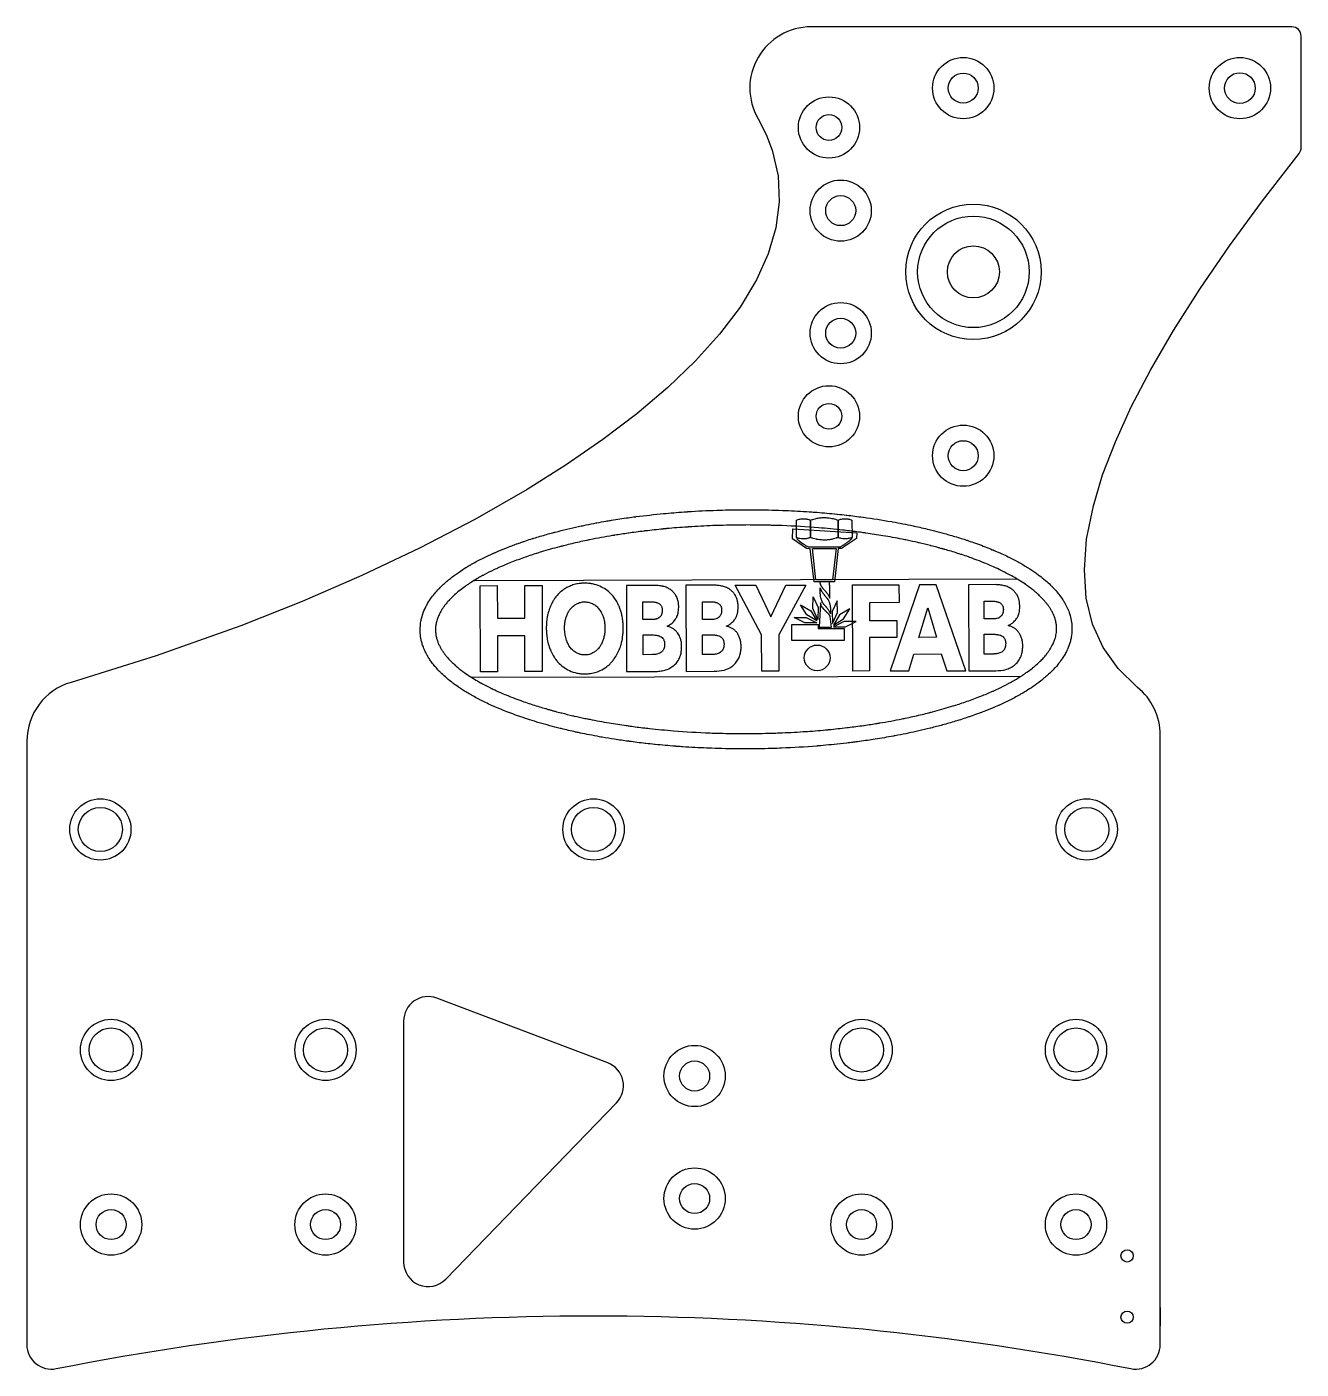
# Model space of a CAD drawing. Header units: millimetres. Extents: x 0 to 710, y 0 to 233.
# Drawn here: x 0 to 208, y 0 to 219.1 of the extents above; entities that cross this region are included whole.
import ezdxf

# ---------------------------------------------------------------- set-up
doc = ezdxf.new("R2010")
doc.units = ezdxf.units.MM

msp = doc.modelspace()

# ---------------------------------------------------------------- linework, layer by layer
for points in [[(208, 199.36), (208, 217.6, 0.414214), (206.5, 219.1), (128.01, 219.1, 0.578079), (119.36, 204.08), (120.68, 201.53), (121.67, 198.97), (122.63, 194.78), (122.82, 190.56), (122.27, 186.32), (121.02, 182.07), (119.11, 177.82), (116.42, 173.37), (113.08, 168.95), (109.13, 164.56), (104.61, 160.22), (99.56, 155.94), (94.02, 151.74), (88.04, 147.62), (81.66, 143.6), (73.12, 138.7), (64.1, 134), (54.67, 129.52), (44.92, 125.28), (34.92, 121.32), (21.12, 116.41), (7.23, 112.1, 0.334314), (0, 102.49), (0, 4, 0.472916), (4.78, 0.08, -0.098411), (180.22, 0.08, 0.472916), (185, 4), (185, 103.51, 0.22725), (181.26, 111.31), (178.11, 114.34), (175.67, 117.77), (173.93, 121.62), (172.92, 125.83), (172.61, 130.46), (172.99, 135.48), (174.08, 140.91), (175.6, 145.99), (177.67, 151.38), (180.27, 157.07), (183.4, 163.08), (187.14, 169.51), (191.44, 176.26), (196.3, 183.33), (201.71, 190.72), (207.67, 198.43, 0.169293)], [(117.43, 101.24), (117.14, 101.24), (116.85, 101.24), (116.56, 101.24), (116.27, 101.24), (115.98, 101.25), (115.7, 101.25, -0.007561), (111.21, 101.36), (110.96, 101.37, -0.006706), (107.06, 101.58, -0.00125), (106.21, 101.64, -0.008005), (106.19, 101.64, -0.008006), (106.16, 101.65, -0.008006), (106.14, 101.65, -0.008007), (106.11, 101.65, -0.008008), (106.08, 101.65, -0.008009), (106.06, 101.65, -0.008009), (106.03, 101.66, -0.00801), (106.01, 101.66, -0.008011), (105.98, 101.66, -0.008011), (105.96, 101.66, -0.008012), (105.93, 101.66, -0.008013), (105.91, 101.67, -0.008013), (105.88, 101.67, -0.008014), (105.85, 101.67, -0.008015), (105.83, 101.67, -0.005923), (102.58, 101.96, -0.008052), (102.56, 101.96, -0.008052), (102.54, 101.97, -0.008052), (102.52, 101.97, -0.008052), (102.49, 101.97, -0.008052), (102.47, 101.97, -0.008052), (102.45, 101.97, -0.002965), (101.04, 102.13, -0.008035), (101.02, 102.13, -0.008035), (101, 102.13, -0.008034), (100.98, 102.13, -0.008034), (100.96, 102.14, -0.008034), (100.94, 102.14, -0.008033), (100.92, 102.14, -0.005286), (98.29, 102.47, -0.007942), (98.27, 102.47, -0.007941), (98.26, 102.47, -0.00794), (98.24, 102.48, -0.00794), (98.22, 102.48, -0.007939), (98.2, 102.48, -0.007938), (98.18, 102.48, -0.004919), (95.91, 102.82, -0.004466), (93.92, 103.15), (93.71, 103.18), (93.49, 103.22, -0.00417), (91.82, 103.54, -0.003563), (90.35, 103.83), (90.03, 103.9), (89.88, 103.93), (89.73, 103.97), (89.58, 104, -0.006544), (87.22, 104.55), (87.11, 104.57, -0.012493), (87.09, 104.58, -0.012476), (87.06, 104.59, -0.010684), (83.65, 105.51), (83.43, 105.57), (83.24, 105.63, -0.005104), (81.75, 106.1, -0.005789), (80.28, 106.59), (80.11, 106.65), (79.95, 106.71, -0.005928), (78.67, 107.18), (78.52, 107.24), (78.37, 107.3, -0.005758), (77.2, 107.77), (77.06, 107.82), (76.92, 107.88), (76.79, 107.94), (76.65, 108), (76.52, 108.05), (76.39, 108.11, -0.0031), (75.87, 108.34), (75.75, 108.4), (75.62, 108.45, -0.006313), (74.64, 108.92), (74.53, 108.97, -0.003545), (74.07, 109.2), (73.96, 109.26), (73.86, 109.31, -0.006925), (73, 109.77, -0.014035), (71.44, 110.68, -0.014576), (70.11, 111.57), (69.97, 111.67), (69.83, 111.77, -0.002691), (69.55, 111.97, -0.01524), (68.53, 112.79, -0.015517), (67.68, 113.57, -0.008173), (67.32, 113.93), (67.28, 113.97, -0.017953), (67.27, 113.98, -0.016225), (66.64, 114.68, -0.016854), (66.63, 114.69, -0.016837), (66.62, 114.7, -0.015694), (66.11, 115.34, -0.0148), (65.7, 115.93, -0.014894), (65.37, 116.47, -0.012971), (65.11, 116.95, -0.026239), (64.73, 117.83, -0.021403), (64.5, 118.52, -0.034053), (64.28, 119.58, -0.034635), (64.2, 120.66, -0.04642), (64.33, 122.1), (64.35, 122.19, -0.020246), (64.5, 122.84, -0.036737), (64.95, 124.05), (64.98, 124.12, -0.015336), (65.25, 124.66), (65.28, 124.72, -0.026193), (65.89, 125.71, -0.021022), (66.54, 126.57), (66.56, 126.59), (66.58, 126.62, -0.017268), (67.25, 127.37), (67.34, 127.45, -0.013474), (68.01, 128.11, -0.011804), (68.66, 128.69, -0.00929), (69.3, 129.2, -0.015875), (70.55, 130.11, -0.011633), (71.68, 130.84), (71.81, 130.92), (71.93, 131), (71.99, 131.03), (72.05, 131.07), (72.11, 131.1), (72.17, 131.14), (72.23, 131.17), (72.29, 131.21), (72.35, 131.24), (72.47, 131.31), (72.58, 131.38), (72.7, 131.44), (72.81, 131.51), (72.92, 131.57, -0.013029), (74.69, 132.49, -0.008514), (76.05, 133.13), (76.08, 133.14), (76.11, 133.16), (76.14, 133.17), (76.17, 133.19), (76.21, 133.2), (76.45, 133.31), (76.48, 133.32), (76.71, 133.42), (76.93, 133.51, -0.008386), (78.57, 134.18, -0.004117), (79.39, 134.49), (79.6, 134.57), (79.64, 134.58), (79.93, 134.69), (79.97, 134.7), (80.22, 134.79), (80.5, 134.89), (80.64, 134.94), (80.78, 134.99), (80.91, 135.03), (81.05, 135.08), (81.19, 135.12), (81.46, 135.22, -0.003809), (82.54, 135.57), (82.61, 135.59), (82.67, 135.61), (82.74, 135.63, -0.007079), (84.84, 136.25), (85.09, 136.32), (85.33, 136.39), (85.58, 136.45), (85.82, 136.52, -0.001639), (86.06, 136.58), (86.12, 136.6), (86.18, 136.61), (86.24, 136.63, -0.010611), (90.06, 137.54, -0.00258), (90.9, 137.72, -0.004185), (92.53, 138.05), (92.91, 138.12), (92.96, 138.13), (93.01, 138.14), (93.06, 138.15, -0.003541), (94.56, 138.42, -0.00186), (95.26, 138.53), (95.44, 138.56, -0.005829), (98.16, 138.98), (98.45, 139.02), (98.75, 139.06), (99.04, 139.1, -0.002464), (99.18, 139.12), (99.25, 139.13), (99.32, 139.13), (99.39, 139.14), (99.46, 139.15, -0.00855), (103.92, 139.65, -0.006123), (107.27, 139.93), (107.59, 139.95), (107.66, 139.95), (107.74, 139.96), (107.81, 139.96), (107.89, 139.97, -0.008108), (112.62, 140.2), (112.92, 140.21), (113.19, 140.22), (113.32, 140.23), (113.45, 140.23), (113.57, 140.23), (114.04, 140.24), (114.15, 140.25), (114.25, 140.25), (114.34, 140.25, -0.000802), (115.1, 140.27), (115.24, 140.27, -0.003526), (117.36, 140.29), (117.65, 140.29), (117.94, 140.29), (118.23, 140.29), (118.52, 140.28), (118.81, 140.28, -0.007473), (123.33, 140.18), (123.58, 140.17), (123.83, 140.16, -0.006744), (127.72, 139.95, -0.001278), (128.58, 139.89, -0.008005), (128.6, 139.89, -0.008006), (128.63, 139.88, -0.008006), (128.65, 139.88, -0.008007), (128.68, 139.88, -0.008008), (128.7, 139.88, -0.008009), (128.73, 139.88, -0.008009), (128.76, 139.87, -0.00801), (128.78, 139.87, -0.008011), (128.81, 139.87, -0.008011), (128.83, 139.87, -0.008012), (128.86, 139.87, -0.008013), (128.88, 139.86, -0.008013), (128.91, 139.86, -0.008014), (128.93, 139.86, -0.008015), (128.96, 139.86, -0.005933), (132.21, 139.57, -0.008052), (132.23, 139.57, -0.008052), (132.25, 139.56, -0.008052), (132.27, 139.56, -0.008052), (132.3, 139.56, -0.008052), (132.32, 139.56, -0.008052), (132.34, 139.55, -0.00296), (133.75, 139.4, -0.008035), (133.77, 139.4, -0.008035), (133.79, 139.4, -0.008034), (133.81, 139.4, -0.008034), (133.83, 139.39, -0.008034), (133.85, 139.39, -0.005409), (136.48, 139.06, -0.007943), (136.5, 139.06, -0.007942), (136.52, 139.06, -0.007941), (136.53, 139.06, -0.00794), (136.55, 139.05, -0.00997), (141.11, 138.34), (141.32, 138.3, -0.008268), (144.66, 137.65), (144.82, 137.62, -0.006703), (147.27, 137.05), (147.5, 137, -0.000746), (147.94, 136.89), (148.15, 136.84, -0.005125), (149.76, 136.41), (150.06, 136.33), (150.34, 136.25), (150.47, 136.21, -0.006907), (152.5, 135.6), (152.75, 135.52, -0.001246), (153.19, 135.38), (153.36, 135.33), (153.43, 135.3, -0.011382), (153.45, 135.3, -0.011297), (153.46, 135.29, -0.004319), (154.51, 134.94), (154.67, 134.88), (154.84, 134.82, -0.005935), (156.12, 134.35), (156.27, 134.29), (156.42, 134.23, -0.005765), (157.59, 133.76), (157.73, 133.71), (157.87, 133.65), (158, 133.59), (158.13, 133.53), (158.27, 133.48), (158.4, 133.42, -0.003107), (158.92, 133.19), (159.04, 133.13), (159.17, 133.08, -0.006321), (160.15, 132.61), (160.26, 132.56, -0.003555), (160.72, 132.33), (160.83, 132.27), (160.93, 132.22, -0.006933), (161.79, 131.76, -0.014046), (163.35, 130.85, -0.014582), (164.68, 129.96), (164.82, 129.86), (164.96, 129.76, -0.002704), (165.23, 129.56, -0.015242), (166.26, 128.74, -0.01552), (167.11, 127.96, -0.008181), (167.47, 127.6), (167.51, 127.56, -0.017953), (167.52, 127.55, -0.016232), (168.15, 126.85, -0.016854), (168.16, 126.84, -0.016837), (168.17, 126.83, -0.015702), (168.68, 126.19, -0.014803), (169.09, 125.6, -0.014895), (169.41, 125.06, -0.01297), (169.67, 124.58, -0.026236), (170.06, 123.7, -0.021398), (170.29, 123.01, -0.034043), (170.51, 121.95, -0.034622), (170.59, 120.87, -0.046407), (170.46, 119.43), (170.44, 119.34, -0.020236), (170.28, 118.69, -0.03673), (169.84, 117.48), (169.81, 117.41, -0.015334), (169.54, 116.87), (169.51, 116.81, -0.026192), (168.9, 115.82, -0.021029), (168.25, 114.96), (168.23, 114.94), (168.21, 114.91, -0.017275), (167.53, 114.16), (167.45, 114.08, -0.013479), (166.78, 113.42, -0.011811), (166.12, 112.84, -0.0093), (165.49, 112.33, -0.015882), (164.24, 111.42, -0.011644), (163.11, 110.69), (162.98, 110.61), (162.86, 110.53), (162.8, 110.5), (162.74, 110.46), (162.68, 110.43), (162.62, 110.39), (162.56, 110.35), (162.5, 110.32), (162.44, 110.29), (162.32, 110.22), (162.21, 110.15), (162.09, 110.09), (161.98, 110.02), (161.87, 109.96, -0.013036), (160.1, 109.04, -0.00852), (158.74, 108.4), (158.71, 108.39), (158.68, 108.37), (158.65, 108.36), (158.62, 108.34), (158.58, 108.33), (158.34, 108.22), (158.31, 108.21), (158.08, 108.11), (157.86, 108.02, -0.008392), (156.22, 107.35, -0.004122), (155.4, 107.04), (155.19, 106.96), (155.15, 106.95), (154.86, 106.84), (154.82, 106.83), (154.57, 106.74), (154.29, 106.64), (154.15, 106.59), (154.01, 106.54), (153.88, 106.5), (153.74, 106.45, -0.008051), (151.55, 105.75, -0.006904), (149.47, 105.15, -0.002733), (148.49, 104.89, -0.002715), (147.54, 104.64), (147.49, 104.63), (147.43, 104.61, -0.005164), (145.59, 104.18), (145.37, 104.13), (145.16, 104.08, -0.008533), (141.74, 103.38), (141.69, 103.38), (141.64, 103.37), (141.55, 103.35), (141.46, 103.33, -0.006546), (138.48, 102.83), (138.16, 102.78, -0.005296), (135.58, 102.41), (135.51, 102.4), (135.44, 102.39), (135.37, 102.38), (135.3, 102.37, -0.001612), (134.75, 102.3), (134.68, 102.29), (134.61, 102.29, -0.001171), (134.08, 102.22), (133.82, 102.19, -0.004071), (131.78, 101.97, -0.003265), (129.99, 101.8), (129.6, 101.76, -0.001281), (129.22, 101.73), (129.13, 101.72), (129.04, 101.72), (128.95, 101.71, -0.010062), (123.19, 101.36, -0.002307), (121.75, 101.31), (121.62, 101.31), (121.49, 101.3, -0.006615)], [(126.65, 135.51, -0.046506), (126.13, 135.57, -0.052006), (125.63, 135.74), (125.62, 138.57, -0.057032), (126.18, 138.75, -0.05171), (126.76, 138.81, -0.051134), (127.33, 138.75, -0.056489), (127.89, 138.57), (127.89, 135.75, -0.052621), (127.39, 135.58, -0.023655), (127.13, 135.53, -0.013222), (127.09, 135.52), (127.03, 135.52), (126.99, 135.51, -0.009501), (126.86, 135.51)], [(129.95, 135.33, -0.044582), (128.9, 135.44), (128.87, 135.45), (128.84, 135.46, -0.022698), (128.36, 135.58, -0.028072), (127.89, 135.75), (127.89, 138.57, -0.017201), (128.44, 138.75, -0.015072), (128.86, 138.85, -0.024965), (129.5, 138.96, -0.012606), (129.83, 138.99), (129.85, 138.99), (129.92, 138.99, -0.009023), (130.15, 139, -0.024024), (130.73, 138.97, -0.033147), (131.59, 138.83, -0.03202), (132.42, 138.58), (132.42, 135.76, -0.007684), (132.17, 135.67), (132.12, 135.65, -0.016657), (131.69, 135.52, -0.028532), (131.03, 135.39, -0.030911), (130.36, 135.33)], [(133.45, 135.52, -0.046506), (132.92, 135.59, -0.052006), (132.42, 135.76), (132.42, 138.58, -0.057032), (132.97, 138.76, -0.05171), (133.55, 138.82, -0.051134), (134.13, 138.76, -0.056489), (134.68, 138.58), (134.69, 135.76, -0.052621), (134.18, 135.59, -0.023655), (133.92, 135.54, -0.013222), (133.89, 135.54), (133.83, 135.53), (133.79, 135.53, -0.009501), (133.66, 135.52)], [(117.36, 137.78), (117.07, 137.78, 0.007695), (112.51, 137.7), (112.26, 137.69, 0.001411), (112.01, 137.68, 0.007825), (111.98, 137.68, 0.006838), (108.05, 137.47, 0.008052), (108.02, 137.47, 0.008053), (108, 137.47, 0.008054), (107.97, 137.47, 0.008055), (107.94, 137.47, 0.008056), (107.92, 137.46, 0.008057), (107.89, 137.46, 0.008058), (107.86, 137.46, 0.008059), (107.84, 137.46, 0.00806), (107.81, 137.46, 0.006232), (104.41, 137.19, 0.008144), (104.39, 137.18, 0.008144), (104.36, 137.18, 0.008144), (104.34, 137.18, 0.008145), (104.32, 137.18, 0.008145), (104.29, 137.17, 0.008145), (104.27, 137.17, 0.008145), (104.25, 137.17, 0.008145), (104.22, 137.17, 0.008145), (104.2, 137.17, 0.008146), (104.18, 137.16, 0.008146), (104.15, 137.16, 0.008146), (104.13, 137.16, 0.008146), (104.11, 137.16, 0.008146), (104.09, 137.16, 0.008146), (104.06, 137.15, 0.008147), (104.04, 137.15, 0.008147), (104.02, 137.15, 0.008147), (103.99, 137.15, 0.008147), (103.97, 137.14, 0.008147), (103.95, 137.14, 0.008147), (103.93, 137.14, 0.008147), (103.9, 137.14, 0.008147), (103.88, 137.14, 0.008147), (103.86, 137.13, 0.005787), (100.96, 136.82, 0.008118), (100.94, 136.82, 0.008117), (100.92, 136.81, 0.008117), (100.9, 136.81, 0.008116), (100.88, 136.81, 0.008116), (100.86, 136.81, 0.008115), (100.84, 136.81, 0.008115), (100.82, 136.8, 0.008114), (100.8, 136.8, 0.008114), (100.78, 136.8, 0.008113), (100.76, 136.8, 0.008113), (100.74, 136.79, 0.008112), (100.72, 136.79, 0.008112), (100.7, 136.79, 0.005191), (98.2, 136.46, 0.011321), (98.17, 136.45, 0.011318), (98.14, 136.45, 0.004833), (95.97, 136.12, 0.002037), (95.85, 136.1, 0.001663), (95.73, 136.08, 0.001175), (95.61, 136.06, 0.008861), (91.92, 135.38), (91.75, 135.34, 0.001371), (91.41, 135.27), (91.08, 135.2), (90.76, 135.14), (90.45, 135.07, 0.006767), (88.08, 134.52), (87.85, 134.46), (87.64, 134.41), (87.54, 134.38), (87.43, 134.35), (87.33, 134.33, 0.002171), (87.13, 134.28), (86.94, 134.23, 0.009854), (83.98, 133.39), (83.8, 133.34), (83.62, 133.28), (83.54, 133.26), (83.23, 133.16, 0.011357), (83.21, 133.15, 0.011317), (83.2, 133.15, 0.011277), (83.18, 133.14, 0.011237), (83.16, 133.14, 0.008377), (81.06, 132.43, 0.010662), (78.82, 131.59), (78.57, 131.49), (78.33, 131.39), (78.1, 131.29, 0.005686), (77.17, 130.89), (77.06, 130.84, 0.003286), (76.64, 130.65, 0.00201), (76.23, 130.46, 0.011647), (74.65, 129.66), (74.56, 129.62), (74.48, 129.57), (74.4, 129.53, 0.00625), (73.73, 129.16), (73.66, 129.11), (73.58, 129.07, 0.012548), (72.39, 128.34), (72.26, 128.25), (72.13, 128.17), (72.01, 128.08), (71.89, 128), (71.77, 127.92), (71.65, 127.84), (71.54, 127.76, 0.013589), (70.65, 127.09), (70.61, 127.06), (70.56, 127.02, 0.013734), (69.83, 126.4, 0.007478), (69.53, 126.11, 0.014323), (68.97, 125.56, 0.007392), (68.74, 125.3, 0.007509), (68.53, 125.06, 0.006248), (68.34, 124.82), (68.32, 124.79), (68.3, 124.77), (68.28, 124.74, 0.007805), (68.11, 124.52, 0.02307), (68.1, 124.5, 0.014081), (67.81, 124.08, 0.028379), (67.35, 123.29, 0.010936), (67.21, 122.98), (67.2, 122.95, 0.016307), (67.19, 122.94, 0.016262), (67.19, 122.93, 0.016217), (67.18, 122.92, 0.022232), (66.98, 122.38, 0.018608), (66.86, 121.96, 0.030131), (66.74, 121.32), (66.73, 121.24, 0.01435), (66.71, 120.95, 0.009755), (66.71, 120.93, 0.012857), (66.71, 120.9, 0.011357), (66.71, 120.87, 0.00961), (66.7, 120.67), (66.7, 120.59, 0.030427), (66.75, 119.96, 0.006207), (66.76, 119.89, 0.027235), (66.88, 119.3, 0.024176), (67.06, 118.75, 0.020979), (67.27, 118.24, 0.017648), (67.52, 117.76, 0.006852), (67.65, 117.53, 0.008376), (67.78, 117.32), (67.82, 117.26, 0.012853), (68.1, 116.85, 0.011509), (68.39, 116.47, 0.011), (68.7, 116.11, 0.01758), (69.32, 115.45, 0.01363), (69.94, 114.87), (69.96, 114.86), (69.98, 114.84, 0.011583), (70.58, 114.33, 0.017782), (71.78, 113.45), (71.81, 113.42, 0.012846), (72.89, 112.72), (73.01, 112.64), (73.04, 112.63), (73.07, 112.61, 0.009256), (74.03, 112.05), (74.08, 112.02), (74.19, 111.97, 0.01294), (75.87, 111.1, 0.002278), (75.95, 111.06), (75.98, 111.04), (76.06, 111.01, 0.008124), (77.3, 110.44, 0.005001), (78.24, 110.04, 0.007136), (79.66, 109.48), (79.84, 109.41), (80, 109.35, 0.002495), (80.28, 109.25), (80.48, 109.18), (80.64, 109.12), (80.87, 109.04), (81.1, 108.95, 0.004359), (82.19, 108.58), (82.33, 108.54, 0.007907), (84.45, 107.88), (84.7, 107.81), (84.95, 107.74), (85.01, 107.72), (85.07, 107.7), (85.14, 107.69), (85.2, 107.67), (85.26, 107.65, 0.001928), (85.75, 107.51, 0.002161), (86.23, 107.38, 0.002818), (87.18, 107.13), (87.24, 107.12), (87.3, 107.11, 0.005226), (89.14, 106.66, 0.001299), (89.36, 106.61, 0.004805), (91.09, 106.23, 0.001207), (91.49, 106.15), (91.69, 106.11), (91.89, 106.07, 0.007543), (95.05, 105.49, 0.00624), (97.83, 105.06), (97.98, 105.04), (98.13, 105.02), (98.28, 104.99), (98.43, 104.97, 0.004852), (100.79, 104.67), (100.85, 104.67, 0.001556), (101.37, 104.61), (101.62, 104.58, 0.007442), (105.56, 104.2, 0.010543), (111.49, 103.85, 0.002532), (112.97, 103.8), (113.25, 103.79, 0.001776), (113.51, 103.79), (113.64, 103.79), (114.11, 103.77, 0.002588), (115.77, 103.75), (115.87, 103.75), (116.26, 103.75), (116.41, 103.75), (116.53, 103.75), (116.65, 103.75), (116.74, 103.74), (117.09, 103.74), (117.43, 103.74), (117.72, 103.75, 0.007695), (122.28, 103.83), (122.53, 103.84, 0.001411), (122.78, 103.85, 0.007825), (122.81, 103.85, 0.006838), (126.74, 104.06, 0.008052), (126.77, 104.06, 0.008053), (126.79, 104.06, 0.008054), (126.82, 104.06, 0.008055), (126.85, 104.06, 0.008056), (126.87, 104.06, 0.008057), (126.9, 104.07, 0.008058), (126.93, 104.07, 0.008059), (126.95, 104.07, 0.00806), (126.98, 104.07, 0.006232), (130.38, 104.34, 0.008144), (130.4, 104.35, 0.008144), (130.43, 104.35, 0.008144), (130.45, 104.35, 0.008145), (130.47, 104.35, 0.008145), (130.5, 104.35, 0.008145), (130.52, 104.36, 0.008145), (130.54, 104.36, 0.008145), (130.57, 104.36, 0.008145), (130.59, 104.36, 0.008146), (130.61, 104.37, 0.008146), (130.63, 104.37, 0.008146), (130.66, 104.37, 0.008146), (130.68, 104.37, 0.008146), (130.7, 104.37, 0.008146), (130.73, 104.38, 0.008147), (130.75, 104.38, 0.008147), (130.77, 104.38, 0.008147), (130.79, 104.38, 0.008147), (130.82, 104.39, 0.008147), (130.84, 104.39, 0.008147), (130.86, 104.39, 0.008147), (130.89, 104.39, 0.008147), (130.91, 104.39, 0.008147), (130.93, 104.4, 0.005787), (133.83, 104.71, 0.008118), (133.85, 104.71, 0.008117), (133.87, 104.71, 0.008117), (133.89, 104.72, 0.008116), (133.91, 104.72, 0.008116), (133.93, 104.72, 0.008115), (133.95, 104.72, 0.008115), (133.97, 104.73, 0.008114), (133.99, 104.73, 0.008114), (134.01, 104.73, 0.008113), (134.03, 104.73, 0.008113), (134.05, 104.74, 0.008112), (134.07, 104.74, 0.008112), (134.09, 104.74, 0.005191), (136.58, 105.07, 0.011321), (136.62, 105.08, 0.011318), (136.65, 105.08, 0.004833), (138.82, 105.41, 0.002037), (138.94, 105.43, 0.001663), (139.06, 105.45, 0.001175), (139.18, 105.47, 0.008861), (142.87, 106.15), (143.04, 106.19, 0.001371), (143.38, 106.26), (143.71, 106.33), (144.03, 106.39), (144.33, 106.46, 0.006767), (146.71, 107.01), (146.93, 107.07), (147.15, 107.12), (147.25, 107.15), (147.36, 107.18), (147.46, 107.2, 0.002171), (147.66, 107.25), (147.85, 107.3, 0.009854), (150.81, 108.14), (150.99, 108.19), (151.16, 108.25), (151.25, 108.27), (151.56, 108.37, 0.011357), (151.57, 108.37, 0.011317), (151.59, 108.38, 0.011277), (151.61, 108.39, 0.011237), (151.63, 108.39, 0.008377), (153.73, 109.1, 0.010668), (155.97, 109.94), (156.22, 110.04), (156.46, 110.14), (156.69, 110.24, 0.00569), (157.62, 110.64), (157.72, 110.69, 0.003289), (158.15, 110.88, 0.002014), (158.56, 111.07, 0.011649), (160.14, 111.87), (160.22, 111.91), (160.31, 111.96), (160.39, 112, 0.006249), (161.05, 112.37), (161.13, 112.42), (161.21, 112.46, 0.012548), (162.4, 113.19), (162.53, 113.28), (162.66, 113.36), (162.78, 113.44), (162.9, 113.53), (163.02, 113.61), (163.14, 113.69), (163.25, 113.77, 0.013586), (164.13, 114.44), (164.18, 114.47), (164.23, 114.51, 0.013726), (164.95, 115.13, 0.007465), (165.26, 115.42, 0.01431), (165.81, 115.97, 0.007377), (166.05, 116.23, 0.007493), (166.26, 116.47, 0.006228), (166.45, 116.71), (166.47, 116.73), (166.49, 116.76), (166.51, 116.79, 0.007787), (166.68, 117.01, 0.023069), (166.69, 117.02, 0.014054), (166.98, 117.45, 0.028352), (167.43, 118.24, 0.010913), (167.58, 118.55), (167.59, 118.58, 0.023294), (167.8, 119.13), (167.82, 119.18, 0.036927), (168.02, 120.01, 0.040287), (168.09, 120.86), (168.09, 120.94, 0.030409), (168.04, 121.57, 0.006195), (168.03, 121.64, 0.027212), (167.9, 122.23, 0.02414), (167.73, 122.78, 0.020953), (167.52, 123.29, 0.017617), (167.27, 123.77, 0.006819), (167.14, 124, 0.008344), (167.01, 124.21), (166.97, 124.27, 0.01283), (166.69, 124.68, 0.011491), (166.39, 125.06, 0.010985), (166.09, 125.42, 0.017567), (165.47, 126.08, 0.01362), (164.85, 126.66), (164.83, 126.67), (164.81, 126.69, 0.011577), (164.21, 127.2, 0.017778), (163.01, 128.08), (162.98, 128.11, 0.012849), (161.9, 128.81), (161.78, 128.89), (161.75, 128.9), (161.72, 128.92, 0.009256), (160.76, 129.48), (160.71, 129.51), (160.6, 129.56, 0.012943), (158.92, 130.43, 0.002279), (158.84, 130.47), (158.8, 130.48), (158.73, 130.52, 0.008128), (157.49, 131.09, 0.005007), (156.55, 131.49, 0.007142), (155.12, 132.05), (154.95, 132.12), (154.79, 132.18, 0.002498), (154.51, 132.28), (154.31, 132.35), (154.15, 132.41), (153.92, 132.49), (153.69, 132.58, 0.004359), (152.59, 132.95), (152.46, 132.99, 0.007907), (150.34, 133.65), (150.09, 133.72), (149.84, 133.79), (149.78, 133.81), (149.72, 133.83), (149.65, 133.84), (149.59, 133.86), (149.53, 133.88, 0.001928), (149.04, 134.01, 0.002161), (148.56, 134.15, 0.002818), (147.61, 134.39), (147.55, 134.41), (147.49, 134.42, 0.005226), (145.64, 134.87, 0.001299), (145.43, 134.92, 0.004805), (143.7, 135.3, 0.001207), (143.3, 135.38), (143.1, 135.42), (142.9, 135.46, 0.007543), (139.74, 136.04, 0.00624), (136.96, 136.47), (136.81, 136.49), (136.66, 136.51), (136.51, 136.53), (136.36, 136.56, 0.004852), (134, 136.86), (133.93, 136.86, 0.001556), (133.42, 136.92), (133.17, 136.95, 0.007442), (129.23, 137.33, 0.010543), (123.3, 137.68, 0.002532), (121.82, 137.73), (121.54, 137.73, 0.001776), (121.28, 137.74), (121.15, 137.74), (120.68, 137.75, 0.002588), (119.02, 137.78), (118.92, 137.78), (118.53, 137.78), (118.38, 137.78), (118.25, 137.78), (118.14, 137.78), (118.05, 137.78), (117.7, 137.79)], [(96.86, 124.01, 0.008851), (96.75, 124.32), (96.73, 124.36), (96.72, 124.39, 0.016439), (96.72, 124.4, 0.016398), (96.71, 124.41, 0.018602), (96.48, 124.92, 0.031328), (96.06, 125.65, 0.017), (95.82, 125.99, 0.017444), (95.55, 126.32, 0.013569), (95.34, 126.55, 0.0478), (94.5, 127.25, 0.046721), (93.55, 127.78, 0.055073), (92.33, 128.17), (92.25, 128.19), (92.17, 128.2, 0.011083), (91.89, 128.24, 0.017289), (91.47, 128.28, 0.006332), (91.26, 128.29), (91.23, 128.29), (91.21, 128.29), (91.13, 128.29), (91.04, 128.29, 0.023909), (90.4, 128.26, 0.008855), (90.16, 128.24, 0.035495), (89.34, 128.06, 0.037383), (88.55, 127.77, 0.025897), (87.99, 127.49, 0.040968), (87.23, 126.95, 0.039776), (86.56, 126.3, 0.027771), (86.15, 125.77, 0.018736), (85.88, 125.35, 0.013457), (85.7, 125.02), (85.68, 124.99, 0.010524), (85.56, 124.75, 0.012547), (85.4, 124.37, 0.008015), (85.33, 124.18), (85.29, 124.08), (85.26, 123.99, 0.024647), (85.04, 123.24, 0.016206), (84.93, 122.67, 0.022694), (84.82, 121.81, 0.019211), (84.79, 120.94, 0.01728), (84.82, 120.17, 0.007358), (84.85, 119.88, 0.027452), (85, 118.87, 0.03067), (85.27, 117.89, 0.020575), (85.52, 117.26), (85.54, 117.2), (85.57, 117.15, 0.032924), (86.02, 116.3, 0.017341), (86.03, 116.29, 0.018296), (86.29, 115.9), (86.33, 115.85, 0.013618), (86.34, 115.84, 0.015769), (86.59, 115.53), (86.64, 115.47), (86.69, 115.42, 0.049971), (87.56, 114.62, 0.051131), (88.57, 114.02, 0.057407), (89.79, 113.61, 0.027491), (90.43, 113.52, 0.025312), (91.07, 113.49), (91.11, 113.49), (91.15, 113.49, 0.024369), (91.78, 113.53, 0.040125), (92.7, 113.7, 0.041586), (93.58, 114.03, 0.054437), (94.66, 114.68, 0.027561), (95.14, 115.09), (95.19, 115.15, 0.022434), (95.57, 115.55, 0.026445), (95.98, 116.09, 0.036496), (96.49, 116.97, 0.031253), (96.88, 117.92, 0.023616), (97.09, 118.66, 0.031779), (97.28, 119.8), (97.29, 119.84, 0.008243), (97.31, 120.12, 0.019027), (97.34, 120.96), (97.34, 121.06, 0.002623), (97.34, 121.25, 0.016071), (97.3, 121.95, 0.013687), (97.23, 122.47), (97.22, 122.57), (97.2, 122.66, 0.020401), (97.06, 123.34, 0.006726), (97.04, 123.43, 0.019088)], [(106.69, 119.23, 0.018795), (106.59, 119.49, 0.029601), (106.41, 119.86, 0.024943), (106.41, 119.87, 0.033018), (106.18, 120.21, 0.044126), (105.84, 120.58, 0.046051), (105.43, 120.89, 0.044083), (104.99, 121.11, 0.012162), (104.98, 121.12, 0.020548), (104.75, 121.2, 0.021804), (104.51, 121.26), (104.51, 121.29, 0.036534), (104.91, 121.49, 0.057717), (105.45, 121.89, 0.054322), (105.88, 122.4, 0.047536), (106.12, 122.85, 0.032292), (106.25, 123.2, 0.013301), (106.29, 123.34, 0.032904), (106.37, 123.84, 0.026206), (106.4, 124.34, 0.019859), (106.38, 124.79, 0.017667), (106.34, 125.13, 0.034672), (106.23, 125.63, 0.011516), (106.19, 125.75, 0.010866), (106.18, 125.77, 0.032544), (106.03, 126.1, 0.02576), (105.85, 126.41, 0.044336), (105.52, 126.84, 0.049643), (105.11, 127.2, 0.048651), (104.5, 127.55, 0.046659), (103.83, 127.77, 0.003153), (103.75, 127.79, 0.01265), (103.43, 127.86), (103.37, 127.87, 0.002618), (103.26, 127.88, 0.035801), (102.47, 127.94), (97.88, 127.93), (97.9, 113.88), (102.49, 113.89, 0.032207), (103.31, 113.94, 0.032991), (104.11, 114.1, 0.02301), (104.49, 114.22, 0.076639), (105.52, 114.79, 0.063838), (106.09, 115.36, 0.028463), (106.32, 115.69, 0.025517), (106.51, 116.05, 0.037482), (106.69, 116.51), (106.69, 116.53, 0.023551), (106.78, 116.89, 0.027827), (106.86, 117.44, 0.022192), (106.88, 117.98), (106.88, 118.06, 0.034011), (106.83, 118.66, 0.043084)], [(116.39, 119.25, 0.037557), (116.18, 119.76, 0.044807), (115.89, 120.23, 0.044725), (115.54, 120.6, 0.046483), (115.14, 120.91, 0.044468), (114.69, 121.13, 0.045129), (114.21, 121.27), (114.21, 121.31, 0.037373), (114.62, 121.51, 0.058121), (115.15, 121.91, 0.054018), (115.58, 122.42, 0.047648), (115.82, 122.86, 0.032268), (115.95, 123.22, 0.013248), (115.99, 123.36, 0.032806), (116.07, 123.85, 0.026181), (116.1, 124.35, 0.019888), (116.08, 124.81, 0.017824), (116.04, 125.15, 0.034726), (115.93, 125.65, 0.045624), (115.74, 126.12, 0.026063), (115.55, 126.43, 0.044482), (115.22, 126.86, 0.049374), (114.81, 127.22, 0.049364), (114.2, 127.57, 0.023066), (113.87, 127.7, 0.021879), (113.53, 127.79, 0.027507), (112.86, 127.92, 0.031006), (112.17, 127.96), (107.58, 127.95), (107.61, 113.9), (112.19, 113.91, 0.064804), (113.81, 114.12, 0.04824), (114.55, 114.39, 0.051764), (115.22, 114.81, 0.063491), (115.79, 115.38, 0.028435), (116.02, 115.71, 0.025273), (116.21, 116.07, 0.019049), (116.31, 116.3, 0.013509), (116.32, 116.32, 0.028443), (116.44, 116.73), (116.45, 116.75, 0.016992), (116.51, 117.06), (116.52, 117.12, 0.006633), (116.53, 117.23, 0.008478), (116.56, 117.42, 0.023666), (116.58, 118), (116.58, 118.08, 0.034011), (116.53, 118.68, 0.043084)], [(129.41, 128.52, 0.043268), (129.44, 128.32, 0.03666), (129.5, 128.14, 0.025069), (129.57, 127.98), (129.59, 127.94, 0.018621), (129.67, 127.8, 0.011915), (129.75, 127.67, 0.008532), (129.84, 127.56), (129.88, 127.51, 0.012139), (129.9, 127.48), (129.91, 127.47), (129.95, 127.42, 0.008325), (129.99, 127.37), (130.03, 127.33), (130.1, 127.24), (130.12, 127.22), (130.14, 127.2), (130.16, 127.18), (130.23, 127.1), (130.29, 127.03), (130.35, 126.96), (130.38, 126.93, -0.009209), (130.4, 126.9), (130.46, 126.84, -0.013051), (130.65, 126.6, -0.015911), (130.78, 126.42, -0.034019), (130.95, 126.13, -0.046489), (131.07, 125.82), (131.07, 126.16), (131.07, 126.75), (131.07, 126.86), (131.07, 126.96), (131.07, 127.06), (131.06, 127.15), (131.06, 127.32), (131.06, 127.4), (131.06, 127.54), (131.06, 127.66), (131.05, 127.77), (131.05, 127.82), (131.05, 127.86), (131.05, 127.94), (131.04, 127.98), (131.04, 128.05), (131.04, 128.08), (131.04, 128.11), (131.03, 128.21), (131.02, 128.29, 0.012751), (131, 128.52)], [(129.47, 127.52, 0.022401), (129.73, 127), (129.77, 126.94), (129.8, 126.89, 0.024853), (130.08, 126.48), (130.11, 126.43), (130.12, 126.42), (130.13, 126.41, 0.015425), (130.14, 126.39, 0.012613), (130.16, 126.37, 0.008164), (130.29, 126.21, 0.035687), (130.3, 126.2), (130.36, 126.13), (130.39, 126.09), (130.46, 126.02), (130.51, 125.95, -0.006358), (130.54, 125.92, -0.011539), (130.65, 125.78, -0.037307), (130.83, 125.51), (130.85, 125.48, -0.03616), (130.97, 125.22), (130.98, 125.19, -0.023372), (131.04, 124.96), (131.06, 124.91, -0.014087), (131.1, 124.71, -0.01069), (131.1, 124.67), (131.11, 124.65, -0.007203), (131.13, 124.48), (131.14, 124.44, -0.008069), (131.15, 124.3, -0.005851), (131.16, 124.23, -0.007548), (131.17, 124), (131.18, 123.91, -0.007038), (131.19, 123.6), (131.19, 123.56), (131.19, 123.43), (131.19, 123.29), (131.18, 123.32, 0.016667), (131.05, 123.59, 0.035116), (130.76, 124.05, 0.014002), (130.61, 124.24), (130.58, 124.28, 0.033901), (130.57, 124.29, 0.033759), (130.57, 124.29, 0.005744), (130.5, 124.38), (130.43, 124.46), (130.36, 124.54), (130.34, 124.56), (130.27, 124.63, -0.009178), (130.14, 124.78), (130.12, 124.81), (130.1, 124.83, -0.005117), (130.05, 124.9, -0.010107), (130, 124.97, -0.073378), (129.7, 125.56, -0.019722), (129.63, 125.8, -0.010155), (129.6, 125.9, -0.021927), (129.53, 126.3, -0.006285), (129.52, 126.46, -0.008132), (129.49, 126.72, -0.006369), (129.49, 126.82, -0.016105), (129.49, 126.84, -0.013654)], [(162.37, 119.34, 0.037557), (162.15, 119.85, 0.044807), (161.86, 120.31, 0.044725), (161.52, 120.69, 0.046483), (161.11, 121, 0.044468), (160.67, 121.22, 0.045129), (160.19, 121.36), (160.19, 121.4, 0.037373), (160.59, 121.6, 0.058121), (161.12, 122, 0.054018), (161.55, 122.51, 0.047648), (161.8, 122.95, 0.032268), (161.93, 123.31, 0.013248), (161.96, 123.45, 0.032806), (162.05, 123.94, 0.026181), (162.07, 124.44, 0.019888), (162.05, 124.9, 0.017824), (162.01, 125.24, 0.034726), (161.9, 125.74, 0.045624), (161.71, 126.21, 0.026063), (161.53, 126.52, 0.044482), (161.19, 126.95, 0.049374), (160.78, 127.31, 0.049364), (160.17, 127.66, 0.023066), (159.85, 127.79, 0.021879), (159.51, 127.88, 0.027507), (158.83, 128.01, 0.031006), (158.14, 128.05), (153.7, 128.04), (153.73, 113.99), (158.17, 114, 0.064804), (159.79, 114.21, 0.04824), (160.53, 114.48, 0.051764), (161.19, 114.9, 0.063491), (161.76, 115.47, 0.028435), (161.99, 115.8, 0.025273), (162.18, 116.16, 0.019049), (162.28, 116.39, 0.013509), (162.29, 116.41, 0.028443), (162.42, 116.82), (162.42, 116.84, 0.016992), (162.48, 117.15), (162.49, 117.21, 0.006633), (162.51, 117.32, 0.008478), (162.53, 117.51, 0.023666), (162.56, 118.09), (162.55, 118.17, 0.034011), (162.51, 118.77, 0.043084)], [(94.12, 119.2, -0.009754), (94.06, 119.02), (94.04, 118.94, -0.034466), (93.78, 118.36, -0.00833), (93.7, 118.22, -0.031905), (93.44, 117.82, -0.008717), (93.41, 117.78, -0.024284), (93.2, 117.53, -0.038742), (92.82, 117.19, -0.039773), (92.4, 116.91, -0.066152), (91.76, 116.66), (91.73, 116.66), (91.71, 116.65, -0.029323), (91.39, 116.6, -0.025625), (91.07, 116.58, -0.028572), (90.72, 116.6, -0.047161), (90.21, 116.71, -0.048922), (89.73, 116.91, -0.055919), (89.17, 117.3, -0.051983), (88.7, 117.81, -0.024896), (88.48, 118.13, -0.03377), (88.22, 118.64), (88.19, 118.71, -0.013919), (88.18, 118.74, -0.022687), (88.02, 119.19, -0.02091), (87.91, 119.62), (87.9, 119.64), (87.9, 119.66, -0.006135), (87.87, 119.82), (87.86, 119.89), (87.85, 119.95, -0.019558), (87.79, 120.45, -0.017454), (87.77, 120.94, -0.015949), (87.78, 121.38, -0.026389), (87.86, 122.02, -0.0301), (88, 122.65, -0.019909), (88.13, 123.01, -0.034116), (88.36, 123.53, -0.039861), (88.68, 124.01), (88.7, 124.05, -0.005864), (88.76, 124.11, -0.046356), (89.2, 124.56, -0.049007), (89.72, 124.91, -0.065839), (90.36, 125.16, -0.031574), (90.7, 125.22, -0.027647), (91.05, 125.24, -0.024882), (91.06, 125.24, -0.011741), (91.23, 125.23, -0.052654), (91.83, 125.14, -0.056001), (92.39, 124.91, -0.05439), (92.96, 124.52, -0.052304), (93.44, 124.02, -0.024988), (93.65, 123.71, -0.016916), (93.79, 123.46), (93.81, 123.43, -0.022185), (93.98, 123.06, -0.011536), (94.05, 122.86), (94.07, 122.81), (94.08, 122.78, -0.005608), (94.12, 122.66, -0.020195), (94.23, 122.25, -0.028558), (94.33, 121.61), (94.33, 121.58), (94.34, 121.51, -0.005573), (94.35, 121.37, -0.015226), (94.36, 120.96, -0.016367), (94.35, 120.51, -0.027114), (94.27, 119.85, -0.030819)], [(100.57, 125.24), (101.94, 125.24), (101.96, 125.24, -0.021555), (102.3, 125.22, -0.020181), (102.55, 125.19, -0.010028), (102.65, 125.17, -0.019222), (102.81, 125.13, -0.038247), (103.04, 125.04, -0.049027), (103.26, 124.91, -0.073438), (103.47, 124.71, -0.053385), (103.59, 124.52, -0.034045), (103.65, 124.36, -0.021709), (103.68, 124.24, -0.003785), (103.68, 124.2, -0.043189), (103.71, 123.87, -0.03538), (103.69, 123.56, -0.019244), (103.67, 123.44, -0.012346), (103.65, 123.34, -0.029621), (103.59, 123.17, -0.053665), (103.46, 122.93, -0.057011), (103.28, 122.73, -0.061601), (103.02, 122.55, -0.040681), (102.79, 122.45, -0.026343), (102.62, 122.4, -0.031208), (102.34, 122.36), (102.34, 122.35, -0.023638), (102.07, 122.34), (100.57, 122.34)], [(110.27, 125.26), (111.64, 125.26, -0.022333), (111.98, 125.25), (112.05, 125.24, -0.020382), (112.29, 125.2, -0.019576), (112.47, 125.16, -0.016654), (112.6, 125.12, -0.032646), (112.79, 125.04, -0.038902), (112.96, 124.93, -0.074014), (113.17, 124.73, -0.053595), (113.29, 124.54, -0.034045), (113.35, 124.38, -0.021623), (113.38, 124.26, -0.003572), (113.39, 124.22, -0.04309), (113.41, 123.89, -0.035485), (113.39, 123.58, -0.0194), (113.37, 123.46, -0.012547), (113.35, 123.36, -0.029662), (113.29, 123.19, -0.055524), (113.16, 122.95, -0.05803), (112.98, 122.75, -0.061022), (112.72, 122.56, -0.039918), (112.49, 122.47, -0.047189), (112.14, 122.39, -0.019299), (111.95, 122.37, -0.009951), (111.91, 122.36, -0.01427), (111.77, 122.36), (110.27, 122.36)], [(129.52, 125.08), (129.35, 121.1), (131.33, 121.11), (131.14, 122.85, 0.025984), (130.95, 123.13), (130.92, 123.16, 0.008751), (130.88, 123.22, 0.017929), (130.68, 123.44), (130.66, 123.46), (130.62, 123.51), (130.6, 123.53, 0.003345), (130.56, 123.57, 0.005598), (130.47, 123.65), (130.43, 123.69), (130.4, 123.73), (130.32, 123.8), (130.29, 123.83), (130.25, 123.86), (130.19, 123.93, -0.013324), (130.18, 123.94, -0.025052), (129.96, 124.19, -0.026435), (129.81, 124.39, -0.04265), (129.64, 124.73, -0.036589)], [(156.24, 125.35), (157.61, 125.35, -0.022333), (157.96, 125.33), (158.02, 125.33, -0.020382), (158.26, 125.29, -0.019576), (158.44, 125.25, -0.016654), (158.57, 125.21, -0.032646), (158.76, 125.13, -0.038902), (158.94, 125.02, -0.074014), (159.15, 124.82, -0.053595), (159.26, 124.63, -0.034045), (159.32, 124.47, -0.021623), (159.35, 124.35, -0.003572), (159.36, 124.31, -0.04309), (159.39, 123.98, -0.035485), (159.37, 123.67, -0.0194), (159.35, 123.55, -0.012547), (159.32, 123.45, -0.029662), (159.26, 123.28, -0.055524), (159.14, 123.04, -0.05803), (158.96, 122.84, -0.061022), (158.69, 122.65, -0.039918), (158.47, 122.56, -0.047189), (158.11, 122.47, -0.019299), (157.93, 122.46, -0.009951), (157.88, 122.45, -0.01427), (157.75, 122.45), (156.25, 122.45)], [(103.92, 117.45, -0.027041), (103.83, 117.31, -0.049183), (103.66, 117.11, -0.053104), (103.46, 116.95, -0.048499), (103.15, 116.79, -0.04429), (102.82, 116.7, -0.024042), (102.49, 116.64), (102.44, 116.64, -0.013677), (102.3, 116.63, -0.024336), (102.29, 116.63, -0.023511), (102.28, 116.63, -0.009965), (102.25, 116.63, -0.010275), (102.15, 116.63), (100.58, 116.62), (100.58, 119.84), (102.12, 119.84, -0.022565), (102.5, 119.83, -0.010435), (102.64, 119.81, -0.021844), (102.88, 119.77, -0.038277), (103.23, 119.67, -0.049142), (103.56, 119.51, -0.085366), (103.82, 119.28, -0.059135), (103.95, 119.05, -0.036053), (104.02, 118.87, -0.042069), (104.08, 118.59, -0.018094), (104.09, 118.44), (104.09, 118.41, -0.009059), (104.1, 118.3, -0.01982), (104.09, 118.08, -0.042705), (104.04, 117.76, -0.014471), (104.03, 117.72, -0.055442)], [(113.62, 117.47, -0.058556), (113.42, 117.19, -0.069334), (113.16, 116.96, -0.04663), (112.85, 116.81, -0.04384), (112.52, 116.72), (112.48, 116.71), (112.44, 116.7), (112.37, 116.69, -0.018571), (112.11, 116.66, -0.023408), (112.1, 116.66, -0.012267), (112.07, 116.65), (112.01, 116.65, -0.013363), (111.85, 116.64), (110.29, 116.64), (110.28, 119.86), (111.83, 119.86, -0.022565), (112.2, 119.84, -0.010435), (112.34, 119.83, -0.021844), (112.58, 119.79, -0.038277), (112.93, 119.69, -0.049142), (113.26, 119.53, -0.086161), (113.52, 119.29, -0.059026), (113.65, 119.07, -0.036208), (113.72, 118.89, -0.042253), (113.78, 118.61, -0.018203), (113.79, 118.46), (113.8, 118.42, -0.009096), (113.8, 118.32, -0.019875), (113.79, 118.1, -0.042523), (113.74, 117.78, -0.01421), (113.73, 117.74, -0.011078), (113.71, 117.67, -0.044412)], [(159.59, 117.56, -0.058556), (159.4, 117.28, -0.069334), (159.13, 117.05, -0.04663), (158.83, 116.9, -0.04384), (158.5, 116.81), (158.46, 116.8), (158.42, 116.79), (158.34, 116.78, -0.018571), (158.08, 116.75, -0.023408), (158.07, 116.74, -0.012267), (158.04, 116.74), (157.99, 116.74, -0.013363), (157.82, 116.73), (156.26, 116.73), (156.25, 119.95), (157.8, 119.95, -0.022565), (158.17, 119.93, -0.010435), (158.31, 119.92, -0.021844), (158.55, 119.88, -0.038277), (158.9, 119.78, -0.049142), (159.23, 119.62, -0.086161), (159.49, 119.38, -0.059026), (159.63, 119.16, -0.036208), (159.7, 118.98, -0.042253), (159.75, 118.7, -0.018203), (159.77, 118.55), (159.77, 118.51, -0.009096), (159.77, 118.41, -0.019875), (159.76, 118.19, -0.042523), (159.71, 117.87, -0.01421), (159.7, 117.83, -0.011078), (159.68, 117.76, -0.044412)], [(66.92, 60.55, 0.524549), (61.5, 56.81), (61.5, 17.48, 0.673897), (68.37, 14.69), (96.26, 43.48, 0.539455), (94.81, 50)]]:
    msp.add_lwpolyline(points, format="xyb", close=True)
for points in [[(128.49, 128.52), (127.88, 133.91), (127.25, 133.96), (125, 135.53), (125.01, 137.15), (135.45, 136.52), (135.4, 135.61), (132.99, 133.94), (132.44, 133.94), (131.81, 128.52)], [(131.53, 128.84), (128.81, 128.83), (128.24, 133.93), (132.09, 133.94)], [(81.31, 113.85), (81.3, 119.72), (76.8, 119.71), (76.82, 113.84), (74.03, 113.83), (74, 127.88), (76.79, 127.89), (76.8, 122.57), (81.29, 122.58), (81.28, 127.9), (84.1, 127.9), (84.13, 113.85)], [(122.73, 119.88), (122.74, 113.93), (119.95, 113.92), (119.94, 119.88), (115.6, 127.97), (118.97, 127.97), (121.43, 122.78), (123.88, 127.98), (127.14, 127.99)], [(137.53, 125.11), (137.53, 122.21), (141.99, 122.22), (142, 119.42), (137.54, 119.41), (137.55, 113.96), (134.8, 113.95), (134.77, 128), (142.35, 128.02), (142.36, 125.12)], [(148.43, 128.03), (145.73, 128.02), (140.92, 113.96), (143.95, 113.97), (144.79, 116.73), (149.25, 116.74), (150.15, 113.98), (153.24, 113.99)], [(129.11, 122.38), (128.28, 124.14), (128.35, 126.08), (129.18, 124.32)], [(131.5, 121.72), (132.32, 123.48), (132.25, 125.42), (131.43, 123.66)], [(128.93, 121.83), (126.99, 121.82), (125.25, 122.69), (127.19, 122.7)], [(128.97, 122.12), (127.31, 123.13), (126.3, 124.78), (127.95, 123.77)], [(131.65, 121.46), (133.3, 122.47), (134.31, 124.13), (132.65, 123.12)], [(145.58, 119.45), (147.04, 124.28), (148.48, 119.46)], [(133.4, 118.93), (124.88, 118.91), (124.88, 121.56), (129.16, 121.57), (129.15, 121.41), (129.15, 121.15), (129.14, 121.03), (129.14, 120.96), (129.14, 120.93), (129.14, 120.92), (129.14, 120.9), (133.4, 120.91)], [(131.69, 121.17), (133.63, 121.16), (135.36, 122.04), (133.42, 122.05)]]:
    msp.add_lwpolyline(points, close=True)
msp.add_lwpolyline([(125.63, 135.56), (125.68, 135.51, 0.011899), (125.9, 135.33), (125.94, 135.29, 0.02105), (126.71, 134.72, 0.007583), (126.91, 134.59, 0.014219), (127.22, 134.4, 0.034931), (127.22, 134.4, 0.034876), (127.23, 134.4, 0.034813), (127.23, 134.4, 0.009665), (127.38, 134.32), (127.42, 134.3, 0.012331), (127.54, 134.24), (132.79, 134.25), (132.82, 134.27, 0.015958), (132.95, 134.33), (132.98, 134.35, 0.01447), (133.21, 134.48), (133.26, 134.51, 0.008048), (133.45, 134.62, 0.008641), (133.47, 134.64), (133.55, 134.69), (133.59, 134.72), (133.6, 134.73), (133.67, 134.78), (133.71, 134.8), (133.77, 134.85, 0.006085), (134.01, 135.02), (134.1, 135.09, 0.003554), (134.25, 135.2), (134.26, 135.21), (134.32, 135.26, 0.005014), (134.41, 135.34, 0.006529), (134.55, 135.45), (134.57, 135.47), (134.63, 135.52, 0.007745), (134.69, 135.58)], format="xyb")
for points in [[(161.7, 128.92), (73.11, 128.68), (72.96, 128.68)], [(72.54, 112.96), (162.28, 113.14)], [(185, 4), (185.03, 10.08)]]:
    msp.add_lwpolyline(points)
for centre, radius in [((152.84, 209.1), 5), ((198, 209.1), 5), ((152.84, 209.1), 2.45), ((198, 209.1), 2.5), ((130.93, 202.67), 5), ((130.93, 202.67), 2.1), ((132.84, 189.1), 5), ((132.84, 189.1), 2.45), ((154.5, 179.1), 11.05), ((154.5, 179.1), 9.1), ((154.5, 179.1), 4.25), ((132.84, 169.1), 5), ((132.84, 169.1), 2.45), ((130.93, 155.53), 5), ((130.93, 155.53), 2.1), ((152.84, 149.1), 5), ((152.84, 149.1), 2.45), ((129, 116.1), 2.1), ((12, 88.1), 5), ((92.5, 88.1), 5), ((173, 88.1), 5), ((12, 88.1), 3.6), ((92.5, 88.1), 3.6), ((173, 88.1), 3.6), ((13.75, 52.1), 5), ((48.75, 52.1), 5), ((136.25, 52.1), 5), ((171.25, 52.1), 5), ((13.75, 52.1), 3.6), ((48.75, 52.1), 3.6), ((136.25, 52.1), 3.6), ((171.25, 52.1), 3.6), ((109, 47.85), 5), ((109, 47.85), 2.45), ((109, 27.85), 5), ((13.75, 23.6), 5), ((48.75, 23.6), 5), ((109, 27.85), 2.45), ((136.25, 23.6), 5), ((171.25, 23.6), 5), ((13.75, 23.6), 2.45), ((48.75, 23.6), 2.45), ((136.25, 23.6), 2.45), ((171.25, 23.6), 2.45), ((179.59, 18.49), 1), ((179.59, 8.49), 1)]:
    msp.add_circle(centre, radius)

doc.saveas('drawing.dxf')
